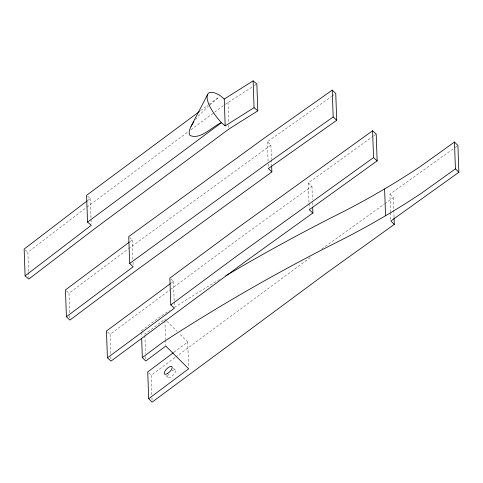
<?xml version="1.0" encoding="UTF-8"?>
<svg xmlns="http://www.w3.org/2000/svg" width="483" height="483" viewBox="0 0 483 483"><rect width="100%" height="100%" fill="white"/><g stroke="black" fill="none" stroke-linecap="round" stroke-linejoin="round"><path stroke-width="0.36" stroke-dasharray="2.42 1.81" d="M195.585 119.561L198.157 116.258L208.33 106.236M209.864 104.847L219.403 96.811M87.936 200.306L90.321 198.483L87.658 196.213M28.551 271.597L27.875 252.223L86.294 207.581M86.892 207.129L188.418 131.593M129.842 241.748L132.245 239.948L129.734 237.558M69.655 312.628L68.978 293.253L127.947 249.15M128.544 248.697L270.915 145.093L267.395 141.742L331.447 96.54M141.398 330.783L161.394 315.81A1773.673 1526.672 -2 0 1 169.4 310.629M174.001 352.246L187.73 341.97L179.205 333.505M151.855 394.689L151.179 375.315L175.051 357.444M175.649 356.997L311.529 256.558M200.614 110.649L208.457 104.829M209.061 104.376L219.318 96.763M190.827 129.806L224.39 104.889M224.987 104.443L253.72 86.016M171.054 283.165L173.469 281.372L170.891 279.035M110.752 353.659L110.076 334.284L169.841 290.011M170.445 289.565L244.132 234.973L311.94 186.172L308.329 182.9L373.154 136.254M321.811 248.968L384.178 204.182M373.764 135.814L376.209 134.051M390.548 212.073L389.92 194.19L454.237 148.088M454.853 147.653L457.298 145.896M384.794 203.748L393.355 197.607L389.92 194.19M332.062 96.105L334.526 94.366M254.348 85.618L256.231 84.434M25.213 249.959L27.875 252.223M107.498 331.948L110.076 334.284M66.461 290.863L68.978 293.253M166.424 320.809L164.83 319.221L144.834 334.194L142.382 331.755M166.961 321.34L177.08 331.392M173.451 368.137L175.414 370.087M165.904 375.484L167.867 377.434M148.722 372.882L151.179 375.315M393.355 197.607L393.772 209.525M393.802 210.268L394.062 217.718M390.572 212.822L390.807 219.524M311.94 186.172L312.41 199.588M312.513 202.564L312.622 205.547M308.329 182.9L309.029 203.017M309.06 203.766L309.217 208.233M270.915 145.093L271.41 159.245M271.434 159.994L271.615 165.204M267.395 141.742L268.071 161.117M268.174 164.093L268.282 167.076M227.976 102.221L228.682 122.338M228.785 125.32L228.864 127.554M187.73 341.97L188.611 367.297M173.469 281.372L174.176 301.489M174.2 302.237L174.357 306.705M164.878 320.712L165.53 339.338M165.554 340.086L165.741 345.303M151.958 397.672L152.06 400.649M144.888 335.685L145.51 353.562M145.618 356.545L145.721 359.521M141.453 332.268L141.61 336.742M132.245 239.948L132.922 259.323M133.03 262.299L133.133 265.282M110.861 356.641L110.933 358.875M90.321 198.483L91.021 218.6M91.046 219.342L91.202 223.816M69.757 315.61L69.836 317.844M28.582 272.34L28.763 277.556M174.345 307.46A1773.673 1526.672 -2 0 1 220.037 279.204M171.966 370.781A5.271 2.089 -45.2 0 1 175.468 371.741A5.271 2.089 -45.2 0 1 169.72 377.579A5.271 2.089 -45.2 0 1 168.603 374.192"/><path stroke-width="0.72" d="M207.436 94.843L191.026 126.395C189.807 129.118 188.195 132.523 189.934 135.385C200.288 140.432 212.816 126.009 221.462 122.688L225.187 125.864L254.07 107.685L253.134 80.86L224.251 99.045L225.187 125.864M191.026 126.395L193.943 121.619M87.338 200.759L24.15 249.047L25.086 275.871L28.811 279.047L94.982 228.483L228.912 129.046L257.795 110.861L256.859 84.036L253.134 80.86M25.086 275.871L91.257 225.301L87.532 222.126L86.59 195.307L199.413 111.543M129.239 242.2L65.459 289.909L66.394 316.733L69.914 320.078L136.701 270.118L271.851 171.912L271.645 165.953M66.394 316.733L133.181 266.773L129.667 263.422L128.726 236.604L263.875 138.398L332.238 90.146L335.757 93.497L336.693 120.315L268.331 168.567L271.851 171.912M394.062 217.718L394.291 224.426L326.375 273.112L152.115 402.14L148.679 398.729L188.666 368.789L165.766 346.045L145.769 361.012L142.334 357.601L162.33 342.634A1773.673 1526.672 -2 0 1 329.177 246.119L338.812 241.265A762.349 656.186 -2 0 0 381.009 218.401L387.873 214.361A762.349 656.186 -2 0 0 421.418 193.236L455.415 168.863L454.479 142.044L420.482 166.412A762.349 656.186 -2 0 1 386.937 187.543L380.073 191.576A762.349 656.186 -2 0 1 337.877 214.44L328.235 219.3A1773.673 1526.672 -2 0 0 225.742 275.805M173.403 352.693L147.744 371.904L148.679 398.729M87.532 222.126L221.462 122.688A27.501 9.594 49 0 1 207.098 97.433A27.501 9.594 49 0 1 220.526 95.869L224.251 99.045M170.451 283.612L106.465 331.012L107.401 357.837L111.012 361.109L245.068 261.792L312.881 212.997L312.67 207.038M170.795 304.924L237.841 255.247L373.534 157.603L372.598 130.778L236.905 228.429L169.859 278.099L170.795 304.924L174.405 308.196L107.401 357.837M129.667 263.422L264.811 165.216L333.173 116.971L332.238 90.146M372.598 130.778L376.209 134.051L377.145 160.875L309.265 209.725L312.881 212.997M454.479 142.044L457.914 145.455L458.85 172.274L390.856 221.015L394.291 224.426M254.07 107.685L257.795 110.861M373.534 157.603L377.145 160.875M333.173 116.971L336.693 120.315M455.415 168.863L458.85 172.274M384.607 188.913L385.543 215.732M141.658 338.233L142.334 357.601M167.462 373.594A5.271 2.089 -45.2 0 0 171.978 366.669A5.271 2.089 -45.2 0 0 165.168 370.781A5.271 2.089 -45.2 0 0 167.462 373.594"/></g></svg>
